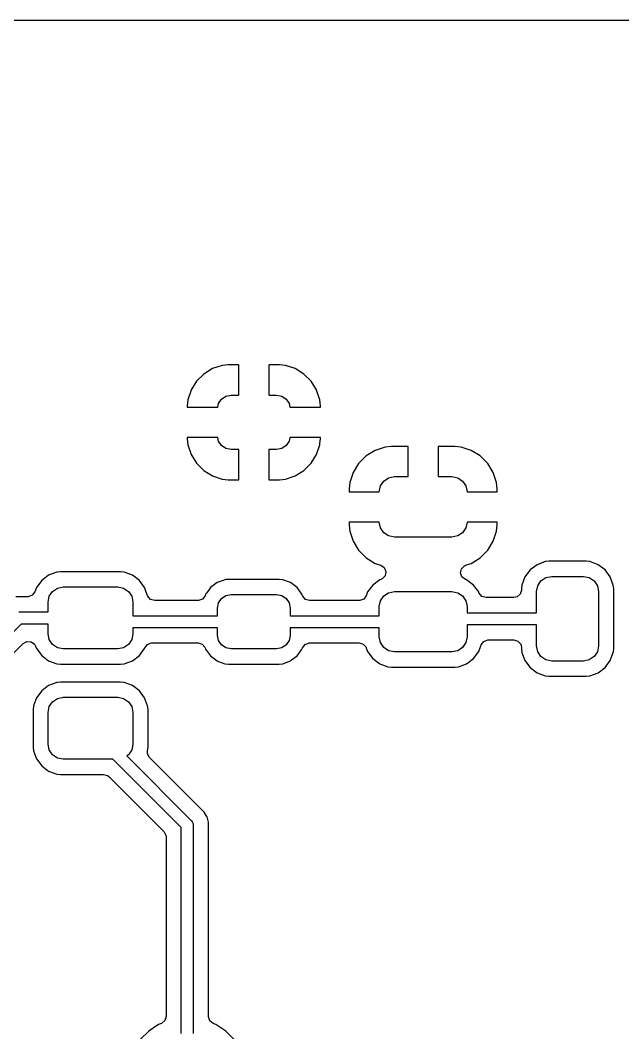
# Model space of a CAD drawing. Extents: x 0 to 90, y 0 to 55.
# Drawn here: x 62.24 to 72.2, y 38.25 to 55 of the extents above; entities that cross this region are included whole.
import ezdxf

# ---------------------------------------------------------------- set-up
doc = ezdxf.new("R2010")
doc.units = 0
doc.layers.add('BLACK', color=7, linetype='CONTINUOUS')

msp = doc.modelspace()

# ---------------------------------------------------------------- linework, layer by layer
at = {"layer": 'BLACK', "linetype": 'CONTINUOUS'}
for p, q in [((0.1245, 54.9995), (89.8755, 54.9995)), ((65.577392, 49.289855), (65.416518, 49.236547)), ((65.676677, 49.299998), (65.577392, 49.289855)), ((65.676692, 49.299999), (65.676677, 49.299998)), ((65.85, 49.299999), (65.676692, 49.299999)), ((65.85, 48.8), (65.85, 49.299999)), ((66.523316, 49.299999), (66.35, 49.299999)), ((66.35, 49.299999), (66.35, 48.8)), ((66.622606, 49.289855), (66.523316, 49.299999)), ((66.783481, 49.236547), (66.622606, 49.289855)), ((65.272267, 49.147572), (65.152427, 49.027732)), ((65.272271, 49.147575), (65.272267, 49.147572)), ((65.416507, 49.236542), (65.272271, 49.147575)), ((65.416518, 49.236547), (65.416507, 49.236542)), ((66.783492, 49.236542), (66.783481, 49.236547)), ((66.927728, 49.147575), (66.783492, 49.236542)), ((66.927732, 49.147572), (66.927728, 49.147575)), ((67.047572, 49.027732), (66.927732, 49.147572)), ((65.152424, 49.027728), (65.063457, 48.883492)), ((65.152427, 49.027732), (65.152424, 49.027728)), ((67.047575, 49.027728), (67.047572, 49.027732)), ((67.136542, 48.883492), (67.047575, 49.027728)), ((65.063452, 48.883481), (65.010144, 48.722606)), ((65.063457, 48.883492), (65.063452, 48.883481)), ((65.565901, 48.734099), (65.638896, 48.782873)), ((65.638896, 48.782873), (65.725, 48.8)), ((65.725, 48.8), (65.85, 48.8)), ((66.35, 48.8), (66.475, 48.8)), ((66.475, 48.8), (66.561104, 48.782873)), ((66.561104, 48.782873), (66.634099, 48.734099)), ((67.136547, 48.883481), (67.136542, 48.883492)), ((67.189855, 48.722607), (67.136547, 48.883481)), ((65.010144, 48.722606), (65, 48.623322)), ((65, 48.623322), (65, 48.6)), ((65, 48.6), (65.504973, 48.6)), ((65.504973, 48.6), (65.517127, 48.661104)), ((65.517127, 48.661104), (65.565901, 48.734099)), ((66.634099, 48.734099), (66.682873, 48.661104)), ((66.682873, 48.661104), (66.695027, 48.6)), ((66.695027, 48.6), (67.199999, 48.6)), ((67.199998, 48.623322), (67.189855, 48.722607)), ((67.199999, 48.623307), (67.199998, 48.623322)), ((67.199999, 48.6), (67.199999, 48.623307)), ((65.504973, 48.1), (65.000001, 48.1)), ((65.000001, 48.1), (65.000001, 48.076677)), ((65.000001, 48.076677), (65.010144, 47.977392)), ((65.517127, 48.038896), (65.504973, 48.1)), ((66.695027, 48.1), (66.682873, 48.038896)), ((67.2, 48.1), (66.695027, 48.1)), ((67.191947, 47.997864), (67.199999, 48.076677)), ((67.199999, 48.076677), (67.2, 48.07669)), ((67.2, 48.07669), (67.2, 48.1)), ((65.010144, 47.977392), (65.063452, 47.816518)), ((65.565901, 47.965901), (65.517127, 48.038896)), ((65.638896, 47.917127), (65.565901, 47.965901)), ((65.725, 47.9), (65.638896, 47.917127)), ((65.85, 47.9), (65.725, 47.9)), ((65.85, 47.4), (65.85, 47.9)), ((66.475, 47.9), (66.35, 47.9)), ((66.35, 47.9), (66.35, 47.4)), ((66.561104, 47.917127), (66.475, 47.9)), ((66.634099, 47.965901), (66.561104, 47.917127)), ((66.682873, 48.038896), (66.634099, 47.965901)), ((67.136547, 47.816518), (67.189855, 47.977393)), ((67.189855, 47.977393), (67.191947, 47.997864)), ((68.272302, 47.939504), (68.10588, 47.884357)), ((68.375013, 47.949997), (68.272302, 47.939504)), ((68.375028, 47.949998), (68.375013, 47.949997)), ((68.65, 47.949998), (68.375028, 47.949998)), ((68.65, 47.449999), (68.65, 47.949998)), ((69.42498, 47.949998), (69.15, 47.949998)), ((69.15, 47.949998), (69.15, 47.449999)), ((69.52769, 47.939505), (69.42498, 47.949998)), ((69.527697, 47.939504), (69.52769, 47.939505)), ((69.694119, 47.884357), (69.527697, 47.939504)), ((65.063452, 47.816518), (65.063457, 47.816507)), ((65.063457, 47.816507), (65.152424, 47.672271)), ((67.047575, 47.672271), (67.136542, 47.816507)), ((67.136542, 47.816507), (67.136547, 47.816518)), ((67.956654, 47.792314), (67.832684, 47.668344)), ((68.105875, 47.884355), (67.956654, 47.792314)), ((68.10588, 47.884357), (68.105875, 47.884355)), ((69.694124, 47.884355), (69.694119, 47.884357)), ((69.843345, 47.792314), (69.694124, 47.884355)), ((69.967315, 47.668344), (69.843345, 47.792314)), ((65.152424, 47.672271), (65.152427, 47.672267)), ((65.152427, 47.672267), (65.272267, 47.552427)), ((66.927732, 47.552427), (67.047572, 47.672267)), ((67.047572, 47.672267), (67.047575, 47.672271)), ((67.832684, 47.668344), (67.740643, 47.519123)), ((70.059356, 47.519123), (69.967315, 47.668344)), ((65.272267, 47.552427), (65.272271, 47.552424)), ((65.272271, 47.552424), (65.416507, 47.463457)), ((65.416507, 47.463457), (65.416518, 47.463452)), ((65.416518, 47.463452), (65.577393, 47.410144)), ((65.577393, 47.410144), (65.676677, 47.4)), ((65.676677, 47.4), (65.85, 47.4)), ((66.35, 47.4), (66.523306, 47.4)), ((66.523306, 47.4), (66.523323, 47.400001)), ((66.523323, 47.400001), (66.622607, 47.410144)), ((66.622607, 47.410144), (66.783481, 47.463452)), ((66.783481, 47.463452), (66.783492, 47.463457)), ((66.783492, 47.463457), (66.927728, 47.552424)), ((66.927728, 47.552424), (66.927732, 47.552427)), ((67.740641, 47.519118), (67.685494, 47.352696)), ((67.740643, 47.519123), (67.740641, 47.519118)), ((68.248223, 47.376776), (68.329329, 47.430969)), ((68.329329, 47.430969), (68.425, 47.449999)), ((68.425, 47.449999), (68.65, 47.449999)), ((69.15, 47.449999), (69.375, 47.449999)), ((69.375, 47.449999), (69.470671, 47.430969)), ((69.470671, 47.430969), (69.551777, 47.376776)), ((70.059358, 47.519118), (70.059356, 47.519123)), ((70.114505, 47.352696), (70.059358, 47.519118)), ((67.685493, 47.352689), (67.675, 47.249985)), ((67.675, 47.249985), (67.675, 47.199999)), ((67.685494, 47.352696), (67.685493, 47.352689)), ((68.175, 47.199999), (68.19403, 47.29567)), ((68.19403, 47.29567), (68.248223, 47.376776)), ((69.551777, 47.376776), (69.60597, 47.29567)), ((69.60597, 47.29567), (69.625, 47.199999)), ((70.124998, 47.249985), (70.114505, 47.352696)), ((70.124999, 47.24997), (70.124998, 47.249985)), ((70.124999, 47.199999), (70.124999, 47.24997)), ((67.675, 47.199999), (68.175, 47.199999)), ((69.625, 47.199999), (70.124999, 47.199999)), ((68.175, 46.699999), (67.675001, 46.699999)), ((67.675001, 46.699999), (67.675001, 46.650012)), ((67.675001, 46.650012), (67.685494, 46.547301)), ((68.19403, 46.604328), (68.175, 46.699999)), ((68.248223, 46.523222), (68.19403, 46.604328)), ((69.60597, 46.604328), (69.551777, 46.523222)), ((69.625, 46.699999), (69.60597, 46.604328)), ((70.125, 46.699999), (69.625, 46.699999)), ((70.114506, 46.547308), (70.124999, 46.650012)), ((70.124999, 46.650012), (70.125, 46.650025)), ((70.125, 46.650025), (70.125, 46.699999)), ((67.685494, 46.547301), (67.740641, 46.380879)), ((68.329329, 46.469029), (68.248223, 46.523222)), ((68.425, 46.449999), (68.329329, 46.469029)), ((69.375, 46.449999), (68.425, 46.449999)), ((69.470671, 46.469029), (69.375, 46.449999)), ((69.551777, 46.523222), (69.470671, 46.469029)), ((70.059358, 46.380879), (70.114505, 46.547301)), ((70.114505, 46.547301), (70.114506, 46.547308)), ((67.740641, 46.380879), (67.740643, 46.380874)), ((67.740643, 46.380874), (67.832684, 46.231653)), ((67.832684, 46.231653), (67.956654, 46.107683)), ((69.843345, 46.107683), (69.967315, 46.231653)), ((69.967315, 46.231653), (70.059356, 46.380874)), ((70.059356, 46.380874), (70.059358, 46.380879)), ((67.956654, 46.107683), (68.105875, 46.015642)), ((69.694124, 46.015642), (69.843345, 46.107683)), ((68.105875, 46.015642), (68.105878, 46.015641)), ((68.105878, 46.015641), (68.198138, 45.985069)), ((68.198138, 45.985069), (68.255582, 45.945296)), ((68.255582, 45.945296), (68.282405, 45.88078)), ((69.517182, 45.858514), (69.532032, 45.926787)), ((69.532032, 45.926787), (69.581437, 45.976194)), ((69.581437, 45.976194), (69.601862, 45.985069)), ((69.601862, 45.985069), (69.694119, 46.01564)), ((69.694119, 46.01564), (69.694124, 46.015642)), ((70.667452, 45.907544), (70.581206, 45.792335)), ((70.667455, 45.907547), (70.667452, 45.907544)), ((70.782664, 45.993793), (70.667455, 45.907547)), ((70.782671, 45.993797), (70.782664, 45.993793)), ((70.917516, 46.044091), (70.782671, 45.993797)), ((70.928757, 46.045299), (70.917516, 46.044091)), ((70.977128, 46.050499), (70.928757, 46.045299)), ((71.597873, 46.0505), (70.977128, 46.050499)), ((71.657483, 46.044091), (71.597873, 46.0505)), ((71.792331, 45.993796), (71.657483, 46.044091)), ((71.907546, 45.907546), (71.792331, 45.993796)), ((71.993796, 45.792331), (71.907546, 45.907546)), ((62.592452, 45.732544), (62.506206, 45.617335)), ((62.592455, 45.732547), (62.592452, 45.732544)), ((62.707664, 45.818793), (62.592455, 45.732547)), ((62.707671, 45.818797), (62.707664, 45.818793)), ((62.842516, 45.869091), (62.707671, 45.818797)), ((62.853757, 45.870299), (62.842516, 45.869091)), ((62.902128, 45.875499), (62.853757, 45.870299)), ((63.897873, 45.8755), (62.902128, 45.875499)), ((63.957483, 45.869091), (63.897873, 45.8755)), ((64.092331, 45.818796), (63.957483, 45.869091)), ((64.207546, 45.732546), (64.092331, 45.818796)), ((64.293796, 45.617331), (64.207546, 45.732546)), ((65.591075, 45.732547), (65.494774, 45.696628)), ((65.622885, 45.744412), (65.591075, 45.732547)), ((65.640025, 45.746254), (65.622885, 45.744412)), ((65.679516, 45.750499), (65.640025, 45.746254)), ((66.520485, 45.7505), (65.679516, 45.750499)), ((66.577114, 45.744412), (66.520485, 45.7505)), ((66.705226, 45.696628), (66.577114, 45.744412)), ((68.182664, 45.743794), (68.067455, 45.657548)), ((68.182673, 45.743799), (68.182664, 45.743794)), ((68.202465, 45.751181), (68.182673, 45.743799)), ((68.222546, 45.760804), (68.202465, 45.751181)), ((68.27009, 45.812004), (68.222546, 45.760804)), ((68.282405, 45.88078), (68.27009, 45.812004)), ((69.541601, 45.79305), (69.517182, 45.858514)), ((69.597533, 45.75118), (69.541601, 45.79305)), ((69.617331, 45.743797), (69.597533, 45.75118)), ((69.732546, 45.657547), (69.617331, 45.743797)), ((70.581202, 45.792328), (70.530908, 45.657482)), ((70.581206, 45.792335), (70.581202, 45.792328)), ((70.79403, 45.645671), (70.848223, 45.726777)), ((70.848223, 45.726777), (70.929329, 45.78097)), ((70.929329, 45.78097), (71.025, 45.8)), ((71.025, 45.8), (71.55, 45.8)), ((71.55, 45.8), (71.645671, 45.78097)), ((71.645671, 45.78097), (71.726777, 45.726777)), ((71.726777, 45.726777), (71.78097, 45.645671)), ((72.044091, 45.657483), (71.993796, 45.792331)), ((62.506202, 45.617328), (62.478729, 45.543667)), ((62.506206, 45.617335), (62.506202, 45.617328)), ((62.773223, 45.551777), (62.854329, 45.60597)), ((62.854329, 45.60597), (62.95, 45.625)), ((62.95, 45.625), (63.85, 45.625)), ((63.85, 45.625), (63.945671, 45.60597)), ((63.945671, 45.60597), (64.026777, 45.551777)), ((64.297446, 45.607544), (64.293796, 45.617331)), ((64.344582, 45.481167), (64.297446, 45.607544)), ((65.37272, 45.597864), (65.32279, 45.531165)), ((65.385313, 45.614687), (65.37272, 45.597864)), ((65.494774, 45.696628), (65.385313, 45.614687)), ((66.814687, 45.614687), (66.705226, 45.696628)), ((66.896628, 45.505226), (66.814687, 45.614687)), ((68.067452, 45.657545), (67.981206, 45.542336)), ((68.067455, 45.657548), (68.067452, 45.657545)), ((69.818796, 45.542332), (69.732546, 45.657547)), ((70.5245, 45.5745), (70.504815, 45.507461)), ((70.524501, 45.597876), (70.5245, 45.597864)), ((70.5245, 45.597864), (70.5245, 45.5745)), ((70.52554, 45.607547), (70.524501, 45.597876)), ((70.530908, 45.657482), (70.52554, 45.607547)), ((70.775, 45.55), (70.79403, 45.645671)), ((71.78097, 45.645671), (71.8, 45.55)), ((72.050499, 45.597872), (72.044091, 45.657483)), ((72.050499, 45.597864), (72.050499, 45.597872)), ((72.0505, 44.602127), (72.050499, 45.597864)), ((62.362547, 45.463), (62.166356, 45.463)), ((62.371394, 45.463316), (62.362547, 45.463)), ((62.436858, 45.487733), (62.371394, 45.463316)), ((62.478729, 45.543667), (62.436858, 45.487733)), ((62.7, 45.375), (62.71903, 45.470671)), ((62.71903, 45.470671), (62.773223, 45.551777)), ((64.026777, 45.551777), (64.08097, 45.470671)), ((64.08097, 45.470671), (64.1, 45.375)), ((64.34797, 45.472989), (64.344582, 45.481167)), ((64.393725, 45.420185), (64.34797, 45.472989)), ((64.460764, 45.4005), (64.393725, 45.420185)), ((65.178217, 45.4005), (64.460764, 45.4005)), ((65.187063, 45.400816), (65.178217, 45.4005)), ((65.252527, 45.425233), (65.187063, 45.400816)), ((65.294397, 45.481163), (65.252527, 45.425233)), ((65.303372, 45.505226), (65.294397, 45.481163)), ((65.32279, 45.531165), (65.303372, 45.505226)), ((65.517127, 45.361104), (65.565901, 45.434099)), ((65.565901, 45.434099), (65.638896, 45.482873)), ((65.638896, 45.482873), (65.725, 45.5)), ((65.725, 45.5), (66.475, 45.5)), ((66.475, 45.5), (66.561104, 45.482873)), ((66.561104, 45.482873), (66.634099, 45.434099)), ((66.634099, 45.434099), (66.682873, 45.361104)), ((66.90561, 45.481142), (66.896628, 45.505226)), ((66.908989, 45.472989), (66.90561, 45.481142)), ((66.954744, 45.420185), (66.908989, 45.472989)), ((67.021783, 45.4005), (66.954744, 45.420185)), ((67.842209, 45.4005), (67.021783, 45.4005)), ((67.851056, 45.400816), (67.842209, 45.4005)), ((67.91652, 45.425234), (67.851056, 45.400816)), ((67.958391, 45.481168), (67.91652, 45.425234)), ((67.981201, 45.542327), (67.958391, 45.481168)), ((67.981206, 45.542336), (67.981201, 45.542327)), ((68.175, 45.300001), (68.19403, 45.395672)), ((68.19403, 45.395672), (68.248223, 45.476778)), ((68.248223, 45.476778), (68.329329, 45.530971)), ((68.329329, 45.530971), (68.425, 45.550001)), ((68.425, 45.550001), (69.375, 45.550001)), ((69.375, 45.550001), (69.470671, 45.530971)), ((69.470671, 45.530971), (69.551777, 45.476778)), ((69.551777, 45.476778), (69.60597, 45.395672)), ((69.60597, 45.395672), (69.625, 45.300001)), ((69.818797, 45.542327), (69.818796, 45.542332)), ((69.818798, 45.542327), (69.818797, 45.542327)), ((69.822962, 45.531165), (69.818798, 45.542327)), ((69.826349, 45.522989), (69.822962, 45.531165)), ((69.872104, 45.470185), (69.826349, 45.522989)), ((69.939143, 45.4505), (69.872104, 45.470185)), ((70.4005, 45.4505), (69.939143, 45.4505)), ((70.452011, 45.461706), (70.4005, 45.4505)), ((70.504815, 45.507461), (70.452011, 45.461706)), ((70.775, 45.2), (70.775, 45.55)), ((71.8, 45.55), (71.8, 44.65)), ((62.7, 45.2125), (62.7, 45.375)), ((64.1, 45.375), (64.1, 45.15)), ((65.5, 45.275), (65.517127, 45.361104)), ((65.5, 45.15), (65.5, 45.275)), ((66.682873, 45.361104), (66.7, 45.275)), ((66.7, 45.275), (66.7, 45.15)), ((68.175, 45.15), (68.175, 45.300001)), ((69.625, 45.300001), (69.625, 45.2)), ((62.2125, 45.2125), (62.7, 45.2125)), ((64.1, 45.15), (65.5, 45.15)), ((66.7, 45.15), (68.175, 45.15)), ((69.625, 45.2), (70.775, 45.2)), ((62.253921, 45.0125), (61.8, 44.558578)), ((62.7, 45.0125), (62.253921, 45.0125)), ((62.7, 44.85), (62.7, 45.0125)), ((65.5, 44.95), (64.1, 44.95)), ((64.1, 44.95), (64.1, 44.85)), ((65.5, 44.825), (65.5, 44.95)), ((68.175, 44.95), (66.7, 44.95)), ((66.7, 44.95), (66.7, 44.825)), ((68.175, 44.800001), (68.175, 44.95)), ((70.775, 45), (69.625, 45)), ((69.625, 45), (69.625, 44.800001)), ((70.775, 44.65), (70.775, 45)), ((62.287497, 44.691815), (62.34882, 44.7253)), ((62.34882, 44.7253), (62.418512, 44.720316)), ((62.418512, 44.720316), (62.474445, 44.678444)), ((62.71903, 44.754329), (62.7, 44.85)), ((62.773223, 44.673223), (62.71903, 44.754329)), ((64.08097, 44.754329), (64.026777, 44.673223)), ((64.1, 44.85), (64.08097, 44.754329)), ((65.517127, 44.738896), (65.5, 44.825)), ((65.565901, 44.665901), (65.517127, 44.738896)), ((66.682873, 44.738896), (66.634099, 44.665901)), ((66.7, 44.825), (66.682873, 44.738896)), ((68.19403, 44.70433), (68.175, 44.800001)), ((69.625, 44.800001), (69.60597, 44.70433)), ((69.860257, 44.668833), (69.902128, 44.724766)), ((69.902128, 44.724766), (69.967592, 44.749184)), ((69.967592, 44.749184), (69.976439, 44.7495)), ((69.976439, 44.7495), (70.400501, 44.7495)), ((70.400501, 44.7495), (70.46754, 44.729815)), ((70.46754, 44.729815), (70.513295, 44.677011)), ((62.086819, 44.491137), (62.287497, 44.691815)), ((62.474445, 44.678444), (62.49136, 44.647467)), ((62.49136, 44.647467), (62.506202, 44.607671)), ((62.506202, 44.607671), (62.506206, 44.607664)), ((62.506206, 44.607664), (62.592452, 44.492455)), ((62.854329, 44.61903), (62.773223, 44.673223)), ((62.95, 44.6), (62.854329, 44.61903)), ((63.85, 44.6), (62.95, 44.6)), ((63.945671, 44.61903), (63.85, 44.6)), ((64.026777, 44.673223), (63.945671, 44.61903)), ((64.207547, 44.492455), (64.293793, 44.607664)), ((64.293793, 44.607665), (64.293796, 44.607669)), ((64.293793, 44.607664), (64.293793, 44.607665)), ((64.293796, 44.607669), (64.29796, 44.618834)), ((64.29796, 44.618834), (64.339829, 44.674766)), ((64.339829, 44.674766), (64.405293, 44.699184)), ((64.405293, 44.699184), (64.414141, 44.6995)), ((64.414141, 44.6995), (65.178217, 44.6995)), ((65.178217, 44.6995), (65.245256, 44.679815)), ((65.245256, 44.679815), (65.291011, 44.627011)), ((65.291011, 44.627011), (65.294389, 44.618857)), ((65.294389, 44.618857), (65.302389, 44.597406)), ((65.302389, 44.597406), (65.303373, 44.594771)), ((65.303373, 44.594771), (65.385313, 44.485313)), ((65.638896, 44.617127), (65.565901, 44.665901)), ((65.725, 44.6), (65.638896, 44.617127)), ((66.475, 44.6), (65.725, 44.6)), ((66.561104, 44.617127), (66.475, 44.6)), ((66.634099, 44.665901), (66.561104, 44.617127)), ((66.814687, 44.485313), (66.889124, 44.58475)), ((66.889124, 44.58475), (66.896626, 44.594771)), ((66.896626, 44.594771), (66.896628, 44.594774)), ((66.896628, 44.594774), (66.905602, 44.618836)), ((66.905602, 44.618836), (66.947473, 44.674767)), ((66.947473, 44.674767), (67.012937, 44.699184)), ((67.012937, 44.699184), (67.021783, 44.6995)), ((67.021783, 44.6995), (67.842209, 44.6995)), ((67.842209, 44.6995), (67.909248, 44.679815)), ((67.909248, 44.679815), (67.955003, 44.627011)), ((67.955003, 44.627011), (67.958391, 44.618833)), ((67.958391, 44.618833), (67.981202, 44.557672)), ((67.981202, 44.557672), (67.981206, 44.557665)), ((67.981206, 44.557665), (68.067452, 44.442456)), ((68.248223, 44.623224), (68.19403, 44.70433)), ((68.329329, 44.569031), (68.248223, 44.623224)), ((68.425, 44.550001), (68.329329, 44.569031)), ((69.375, 44.550001), (68.425, 44.550001)), ((69.470671, 44.569031), (69.375, 44.550001)), ((69.551777, 44.623224), (69.470671, 44.569031)), ((69.60597, 44.70433), (69.551777, 44.623224)), ((69.732547, 44.442456), (69.818793, 44.557665)), ((69.818793, 44.557665), (69.818797, 44.557672)), ((69.818797, 44.557672), (69.854025, 44.652124)), ((69.854025, 44.652124), (69.860257, 44.668833)), ((70.513295, 44.677011), (70.524501, 44.6255)), ((70.524501, 44.6255), (70.524501, 44.602123)), ((70.524501, 44.602123), (70.530908, 44.542516)), ((70.79403, 44.554329), (70.775, 44.65)), ((70.848223, 44.473223), (70.79403, 44.554329)), ((71.78097, 44.554329), (71.726777, 44.473223)), ((71.8, 44.65), (71.78097, 44.554329)), ((72.044091, 44.542517), (72.045711, 44.557587)), ((72.045711, 44.557587), (72.0505, 44.602127)), ((62.592452, 44.492455), (62.592455, 44.492452)), ((62.592455, 44.492452), (62.707664, 44.406206)), ((62.707664, 44.406206), (62.707671, 44.406202)), ((62.707671, 44.406202), (62.842517, 44.355908)), ((63.957483, 44.355908), (64.092328, 44.406202)), ((64.092328, 44.406202), (64.092335, 44.406206)), ((64.092335, 44.406206), (64.207544, 44.492452)), ((64.207544, 44.492452), (64.207547, 44.492455)), ((65.385313, 44.485313), (65.494771, 44.403373)), ((65.494771, 44.403373), (65.518094, 44.394674)), ((65.518094, 44.394674), (65.622025, 44.355909)), ((66.577114, 44.355587), (66.705226, 44.403372)), ((66.705226, 44.403372), (66.724558, 44.417844)), ((66.724558, 44.417844), (66.814687, 44.485313)), ((68.067452, 44.442456), (68.067455, 44.442453)), ((68.067455, 44.442453), (68.182664, 44.356207)), ((69.617335, 44.356207), (69.732544, 44.442453)), ((69.732544, 44.442453), (69.732547, 44.442456)), ((70.530908, 44.542516), (70.581202, 44.407671)), ((70.581202, 44.407671), (70.581206, 44.407664)), ((70.581206, 44.407664), (70.667452, 44.292455)), ((70.929329, 44.41903), (70.848223, 44.473223)), ((71.025, 44.4), (70.929329, 44.41903)), ((71.55, 44.4), (71.025, 44.4)), ((71.645671, 44.41903), (71.55, 44.4)), ((71.726777, 44.473223), (71.645671, 44.41903)), ((71.907547, 44.292455), (71.993793, 44.407664)), ((71.993793, 44.407664), (71.993797, 44.407671)), ((71.993797, 44.407671), (72.044091, 44.542517)), ((62.842517, 44.355908), (62.842516, 44.355908)), ((62.842516, 44.355908), (62.902116, 44.349501)), ((62.902116, 44.349501), (62.902119, 44.3495)), ((62.902119, 44.3495), (62.902127, 44.3495)), ((62.902127, 44.3495), (62.902134, 44.3495)), ((62.902134, 44.3495), (62.902135, 44.3495)), ((62.902135, 44.3495), (63.89787, 44.3495)), ((63.89787, 44.3495), (63.897876, 44.349501)), ((63.897876, 44.349501), (63.957483, 44.355908)), ((65.622025, 44.355909), (65.622889, 44.355587)), ((65.622889, 44.355587), (65.679506, 44.3495)), ((65.679506, 44.3495), (65.679515, 44.3495)), ((65.679515, 44.3495), (66.520481, 44.3495)), ((66.520481, 44.3495), (66.52049, 44.349501)), ((66.52049, 44.349501), (66.577114, 44.355587)), ((68.182664, 44.356207), (68.182671, 44.356203)), ((68.182671, 44.356203), (68.317517, 44.305909)), ((68.317517, 44.305909), (68.317516, 44.305909)), ((68.317516, 44.305909), (68.377116, 44.299502)), ((68.377116, 44.299502), (68.377119, 44.299501)), ((68.377119, 44.299501), (68.377127, 44.299501)), ((68.377127, 44.299501), (68.377134, 44.299501)), ((68.377134, 44.299501), (68.377135, 44.299501)), ((68.377135, 44.299501), (69.42287, 44.299501)), ((69.42287, 44.299501), (69.422876, 44.299502)), ((69.422876, 44.299502), (69.482483, 44.305909)), ((69.482483, 44.305909), (69.617328, 44.356203)), ((69.617328, 44.356203), (69.617335, 44.356207)), ((70.667452, 44.292455), (70.667455, 44.292452)), ((70.667455, 44.292452), (70.782664, 44.206206)), ((71.792335, 44.206206), (71.907544, 44.292452)), ((71.907544, 44.292452), (71.907547, 44.292455)), ((62.902128, 44.050499), (62.853757, 44.045299)), ((63.897873, 44.0505), (62.902128, 44.050499)), ((63.957483, 44.044091), (63.897873, 44.0505)), ((70.782664, 44.206206), (70.782671, 44.206202)), ((70.782671, 44.206202), (70.917513, 44.15591)), ((70.917513, 44.15591), (70.917514, 44.155909)), ((70.917514, 44.155909), (70.917517, 44.155909)), ((70.917517, 44.155909), (70.977127, 44.1495)), ((70.977127, 44.1495), (70.977135, 44.1495)), ((70.977135, 44.1495), (70.977136, 44.1495)), ((70.977136, 44.1495), (71.59787, 44.1495)), ((71.59787, 44.1495), (71.597876, 44.149501)), ((71.597876, 44.149501), (71.657483, 44.155908)), ((71.657483, 44.155908), (71.792328, 44.206202)), ((71.792328, 44.206202), (71.792335, 44.206206)), ((62.592452, 43.907544), (62.506206, 43.792335)), ((62.592455, 43.907547), (62.592452, 43.907544)), ((62.707664, 43.993793), (62.592455, 43.907547)), ((62.707671, 43.993797), (62.707664, 43.993793)), ((62.842516, 44.044091), (62.707671, 43.993797)), ((62.853757, 44.045299), (62.842516, 44.044091)), ((64.092331, 43.993796), (63.957483, 44.044091)), ((64.207546, 43.907546), (64.092331, 43.993796)), ((64.293796, 43.792331), (64.207546, 43.907546)), ((62.506202, 43.792328), (62.45591, 43.657486)), ((62.506206, 43.792335), (62.506202, 43.792328)), ((62.71903, 43.645671), (62.773223, 43.726777)), ((62.773223, 43.726777), (62.854329, 43.78097)), ((62.854329, 43.78097), (62.95, 43.8)), ((62.95, 43.8), (63.85, 43.8)), ((63.85, 43.8), (63.945671, 43.78097)), ((63.945671, 43.78097), (64.026777, 43.726777)), ((64.026777, 43.726777), (64.08097, 43.645671)), ((64.344091, 43.657483), (64.293796, 43.792331)), ((62.455909, 43.657483), (62.4495, 43.597873)), ((62.4495, 43.597873), (62.4495, 43.597864)), ((62.4495, 43.597864), (62.4495, 42.977129)), ((62.45591, 43.657486), (62.455909, 43.657483)), ((62.7, 43.55), (62.71903, 43.645671)), ((62.7, 43.025), (62.7, 43.55)), ((64.08097, 43.645671), (64.1, 43.55)), ((64.1, 43.55), (64.1, 43.025)), ((64.350499, 43.597872), (64.344091, 43.657483)), ((64.350499, 43.297873), (64.350499, 43.597872)), ((64.3505, 42.977127), (64.350499, 43.297873)), ((62.4495, 42.977129), (62.449501, 42.977123)), ((62.449501, 42.977123), (62.455908, 42.917516)), ((62.455908, 42.917516), (62.506202, 42.782671)), ((62.71903, 42.929329), (62.7, 43.025)), ((62.773223, 42.848223), (62.71903, 42.929329)), ((64.08097, 42.929329), (64.026777, 42.848223)), ((64.1, 43.025), (64.08097, 42.929329)), ((64.343261, 42.909804), (64.344089, 42.917513)), ((64.344897, 42.909628), (64.343261, 42.909804)), ((64.344089, 42.917513), (64.344091, 42.917517)), ((64.344091, 42.917517), (64.3505, 42.977127)), ((64.344514, 42.866504), (64.344897, 42.909628)), ((62.506202, 42.782671), (62.506206, 42.782664)), ((62.506206, 42.782664), (62.592452, 42.667455)), ((62.854329, 42.79403), (62.773223, 42.848223)), ((62.95, 42.775), (62.854329, 42.79403)), ((63.771078, 42.775), (62.95, 42.775)), ((64.9, 41.646078), (63.771078, 42.775)), ((64.026777, 42.848223), (63.999154, 42.829766)), ((63.999154, 42.829766), (65.070711, 41.75821)), ((64.377997, 42.805183), (64.344514, 42.866504)), ((65.28047, 41.902712), (64.377997, 42.805183)), ((62.592452, 42.667455), (62.592455, 42.667452)), ((62.592455, 42.667452), (62.707664, 42.581206)), ((62.707664, 42.581206), (62.707671, 42.581202)), ((62.707671, 42.581202), (62.842517, 42.530908)), ((62.842517, 42.530908), (62.842516, 42.530908)), ((62.842516, 42.530908), (62.902116, 42.524501)), ((62.902116, 42.524501), (62.902119, 42.5245)), ((62.902119, 42.5245), (62.902127, 42.5245)), ((62.902127, 42.5245), (63.615955, 42.5245)), ((63.615955, 42.5245), (63.682994, 42.504815)), ((63.682994, 42.504815), (63.703636, 42.488181)), ((63.703636, 42.488181), (64.613181, 41.578636)), ((65.320121, 41.834034), (65.28047, 41.902712)), ((65.070711, 41.75821), (65.083147, 41.743057)), ((65.083147, 41.743057), (65.098079, 41.707009)), ((65.098079, 41.707009), (65.1, 41.6875)), ((65.326614, 41.822788), (65.320121, 41.834034)), ((65.3505, 41.733644), (65.326614, 41.822788)), ((65.3505, 41.733642), (65.3505, 41.733644)), ((65.3505, 41.297873), (65.3505, 41.733642)), ((64.613181, 41.578636), (64.646666, 41.517313)), ((64.9, 38.24112), (64.9, 41.646078)), ((65.1, 41.6875), (65.1, 38.24112)), ((64.646666, 41.517313), (64.6495, 41.490955)), ((64.6495, 41.490955), (64.6495, 38.520605)), ((65.3505, 39.299986), (65.3505, 41.297873)), ((65.3505, 38.700013), (65.3505, 39.299986)), ((65.3505, 38.520605), (65.3505, 38.700013)), ((64.6495, 38.520605), (64.629815, 38.453566)), ((65.350579, 38.516178), (65.3505, 38.520605)), ((64.52608, 38.386628), (64.362217, 38.277139)), ((64.526086, 38.386632), (64.52608, 38.386628)), ((64.57299, 38.40606), (64.526086, 38.386632)), ((64.577011, 38.407811), (64.57299, 38.40606)), ((64.629815, 38.453566), (64.577011, 38.407811)), ((65.372645, 38.449884), (65.350579, 38.516178)), ((65.427046, 38.406044), (65.372645, 38.449884)), ((65.473914, 38.386632), (65.427046, 38.406044)), ((65.637782, 38.277139), (65.473914, 38.386632)), ((64.362217, 38.277139), (64.222863, 38.137785)), ((65.777139, 38.137782), (65.637782, 38.277139))]:
    msp.add_line(p, q, dxfattribs=at)

doc.saveas('drawing.dxf')
